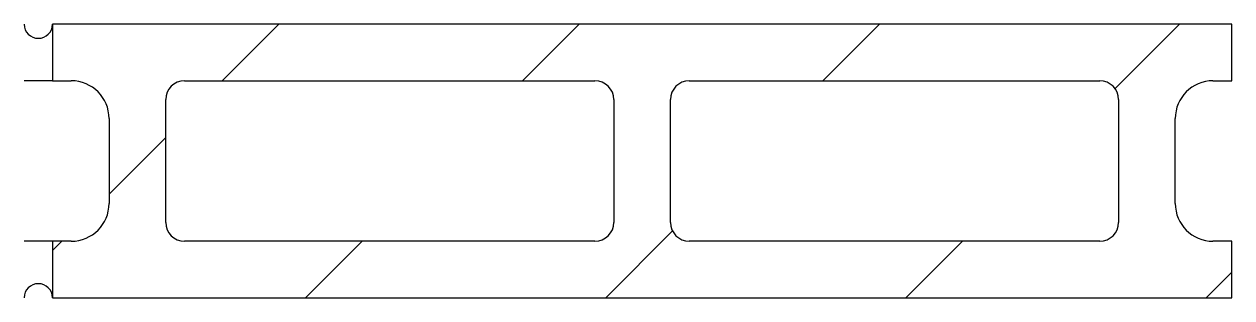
# Model space of a CAD drawing. Extents: x 0 to 16, y 0 to 3.6.
import ezdxf

# ---------------------------------------------------------------- set-up
doc = ezdxf.new("R2010")
doc.units = 0
doc.header["$LTSCALE"] = 24
doc.header["$MEASUREMENT"] = 0
doc.layers.add('S-Htch', color=8, linetype='Continuous')

msp = doc.modelspace()

# ---------------------------------------------------------------- hatches: boundary and pattern name
at = {"layer": 'S-Htch'}
h = msp.add_hatch(dxfattribs=at)
h.set_pattern_fill('ANSI31', color=256, scale=22.5, style=0)
h.set_pattern_definition([(45, (0, 0.25), (-1.98874, 1.98874), [])])
edge = h.paths.add_edge_path()
edge.add_line((0.375, 3.625), (0.375, 2.875))
edge.add_line((0.375, 2.875), (0.625, 2.875))
edge.add_arc((0.625, 2.375), 0.5, 0, 90, ccw=False)
edge.add_line((1.125, 2.375), (1.125, 1.25))
edge.add_arc((0.625, 1.25), 0.5, -90, 0, ccw=False)
edge.add_line((0.625, 0.75), (0.375, 0.75))
edge.add_line((0.375, 0.75), (0.375, 0))
edge.add_line((0.375, 0), (16, 0))
edge.add_line((16, 0), (16, 0.75))
edge.add_line((16, 0.75), (15.75, 0.75))
edge.add_arc((15.75, 1.25), 0.5, 180, 270, ccw=False)
edge.add_line((15.25, 1.25), (15.25, 2.375))
edge.add_arc((15.75, 2.375), 0.5, 90, 180, ccw=False)
edge.add_line((15.75, 2.875), (16, 2.875))
edge.add_line((16, 2.875), (16, 3.625))
edge.add_line((16, 3.625), (0.375, 3.625))
edge = h.paths.add_edge_path(flags=16)
edge.add_arc((2.125, 1), 0.25, 180, 270)
edge.add_line((2.125, 0.75), (7.5625, 0.75))
edge.add_arc((7.5625, 1), 0.25, 270, 360)
edge.add_line((7.8125, 1), (7.8125, 2.625))
edge.add_arc((7.5625, 2.625), 0.25, 0, 90)
edge.add_line((7.5625, 2.875), (2.125, 2.875))
edge.add_arc((2.125, 2.625), 0.25, 90, 180)
edge.add_line((1.875, 2.625), (1.875, 1))
edge = h.paths.add_edge_path(flags=16)
edge.add_arc((14.25, 2.625), 0.25, 0, 90)
edge.add_line((14.25, 2.875), (8.8125, 2.875))
edge.add_arc((8.8125, 2.625), 0.25, 90, 180)
edge.add_line((8.5625, 2.625), (8.5625, 1))
edge.add_arc((8.8125, 1), 0.25, 180, 270)
edge.add_line((8.8125, 0.75), (14.25, 0.75))
edge.add_arc((14.25, 1), 0.25, 270, 360)
edge.add_line((14.5, 1), (14.5, 2.625))

# ---------------------------------------------------------------- linework, layer by layer
for p, q in [((16, 3.625), (0.375, 3.625)), ((0.375, 3.625), (0.375, 2.875)), ((16, 2.875), (16, 3.625)), ((0.375, 2.875), (0.625, 2.875)), ((2.125, 2.875), (7.5625, 2.875)), ((8.8125, 2.875), (14.25, 2.875)), ((15.75, 2.875), (16, 2.875)), ((1.875, 1), (1.875, 2.625)), ((7.8125, 2.625), (7.8125, 1)), ((8.5625, 1), (8.5625, 2.625)), ((14.5, 2.625), (14.5, 1)), ((1.125, 2.375), (1.125, 1.25)), ((15.25, 1.25), (15.25, 2.375)), ((0.625, 0.75), (0.375, 0.75)), ((0.375, 0.75), (0.375, 0)), ((7.5625, 0.75), (2.125, 0.75)), ((14.25, 0.75), (8.8125, 0.75)), ((16, 0.75), (15.75, 0.75)), ((16, 0), (16, 0.75)), ((0.375, 0), (16, 0))]:
    msp.add_line(p, q)
at = {"color": 0}
for p, q in [((0.375, 2.875), (0, 2.875)), ((0.375, 0.75), (0, 0.75))]:
    msp.add_line(p, q, dxfattribs=at)
for centre, radius, start, end in [((0.1875, 3.625), 0.1875, 180, 0), ((0.625, 2.375), 0.5, 0, 90), ((2.125, 2.625), 0.25, 90, 180), ((7.5625, 2.625), 0.25, 0, 90), ((8.8125, 2.625), 0.25, 90, 180), ((14.25, 2.625), 0.25, 0, 90), ((15.75, 2.375), 0.5, 90, 180), ((0.625, 1.25), 0.5, 270, 0), ((15.75, 1.25), 0.5, 180, 270), ((2.125, 1), 0.25, 180, 270), ((7.5625, 1), 0.25, 270, 0), ((8.8125, 1), 0.25, 180, 270), ((14.25, 1), 0.25, 270, 0), ((0.1875, 0), 0.1875, 0, 180)]:
    msp.add_arc(centre, radius, start, end)

doc.saveas('drawing.dxf')
